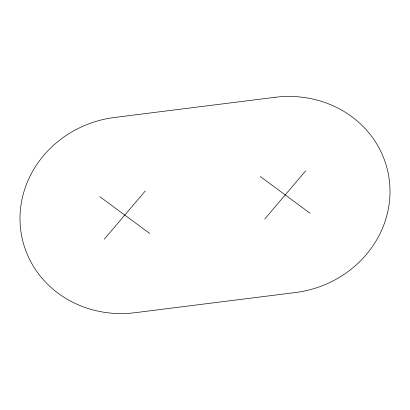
<?xml version="1.0" encoding="UTF-8"?>
<svg xmlns="http://www.w3.org/2000/svg" width="410" height="410" viewBox="0 0 410 410"><rect width="100%" height="100%" fill="white"/><g stroke="black" fill="none" stroke-linecap="round" stroke-linejoin="round"><path stroke-width="0.61" d="M104.324 239.173L145.242 190.993M264.757 219.007L305.675 170.826M260.299 176.531L310.134 213.302M99.866 196.697L149.701 233.469M274.966 97.303L114.533 117.47A105.247 97.995 -14.9 0 0 20.5 228.196A105.247 97.995 -14.9 0 0 135.034 312.697L295.466 292.53A105.247 97.995 -14.9 0 0 389.5 181.804A105.247 97.995 -14.9 0 0 274.966 97.303"/></g></svg>
